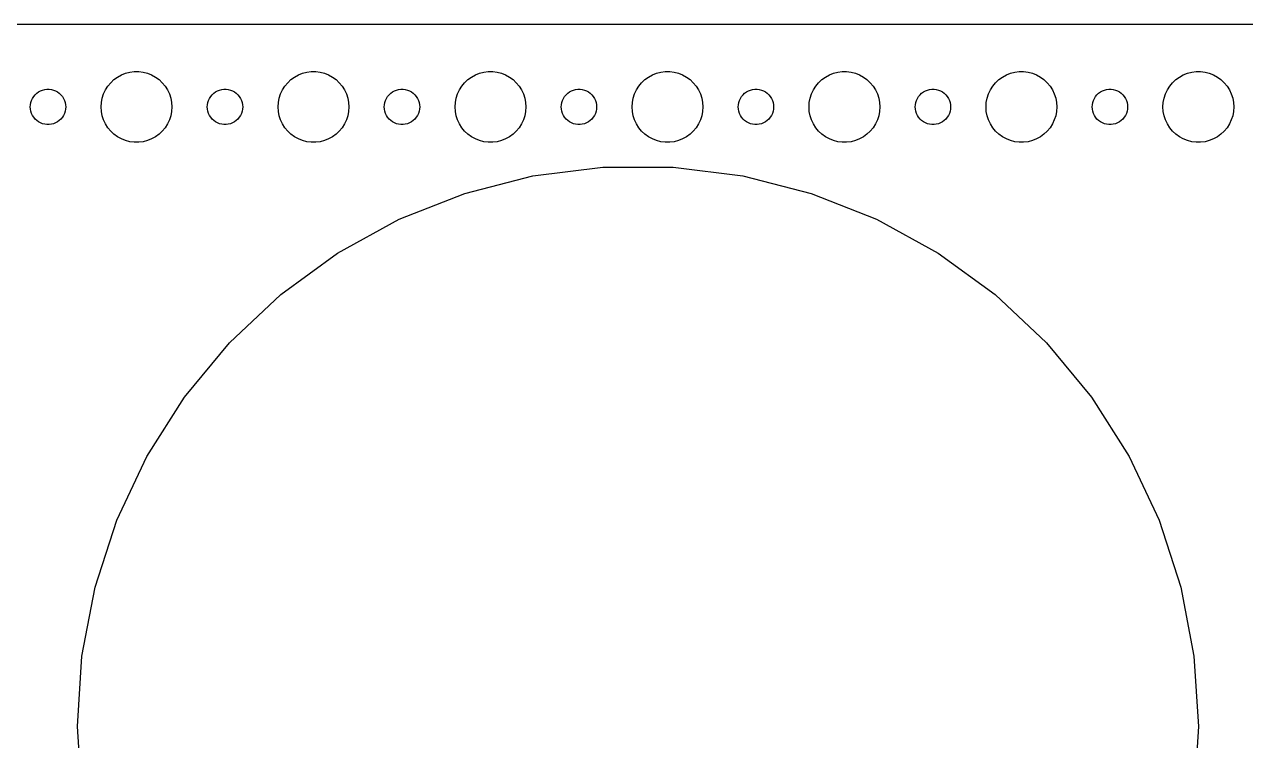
# Model space of a CAD drawing. Header units: metres. Extents: x -254 to 254, y -59 to 59.
# Drawn here: x -152 to -48.5, y -1.2 to 59.5 of the extents above; entities that cross this region are included whole.
import ezdxf

# ---------------------------------------------------------------- set-up
doc = ezdxf.new("R2010")
doc.units = ezdxf.units.M

msp = doc.modelspace()

# ---------------------------------------------------------------- linework, layer by layer
for p, q in [((249.814, 59.4901), (-249.814, 59.4901)), ((-144.412, 54.8115), (-144.107, 55.033)), ((-144.107, 55.033), (-143.777, 55.2145)), ((-143.777, 55.2145), (-143.427, 55.3532)), ((-143.427, 55.3532), (-143.062, 55.4469)), ((-143.062, 55.4469), (-142.688, 55.4941)), ((-142.688, 55.4941), (-142.312, 55.4941)), ((-142.312, 55.4941), (-141.938, 55.4469)), ((-141.938, 55.4469), (-141.573, 55.3532)), ((-141.573, 55.3532), (-141.223, 55.2145)), ((-141.223, 55.2145), (-140.893, 55.033)), ((-140.893, 55.033), (-140.588, 54.8115)), ((-129.412, 54.8115), (-129.107, 55.033)), ((-129.107, 55.033), (-128.777, 55.2145)), ((-128.777, 55.2145), (-128.427, 55.3532)), ((-128.427, 55.3532), (-128.062, 55.4469)), ((-128.062, 55.4469), (-127.688, 55.4941)), ((-127.688, 55.4941), (-127.312, 55.4941)), ((-127.312, 55.4941), (-126.938, 55.4469)), ((-126.938, 55.4469), (-126.573, 55.3532)), ((-126.573, 55.3532), (-126.223, 55.2145)), ((-126.223, 55.2145), (-125.893, 55.033)), ((-125.893, 55.033), (-125.588, 54.8115)), ((-114.412, 54.8115), (-114.107, 55.033)), ((-114.107, 55.033), (-113.777, 55.2145)), ((-113.777, 55.2145), (-113.427, 55.3532)), ((-113.427, 55.3532), (-113.062, 55.4469)), ((-113.062, 55.4469), (-112.688, 55.4941)), ((-112.688, 55.4941), (-112.312, 55.4941)), ((-112.312, 55.4941), (-111.938, 55.4469)), ((-111.938, 55.4469), (-111.573, 55.3532)), ((-111.573, 55.3532), (-111.223, 55.2145)), ((-111.223, 55.2145), (-110.893, 55.033)), ((-110.893, 55.033), (-110.588, 54.8115)), ((-99.4123, 54.8115), (-99.1075, 55.033)), ((-99.1075, 55.033), (-98.7773, 55.2145)), ((-98.7773, 55.2145), (-98.427, 55.3532)), ((-98.427, 55.3532), (-98.0621, 55.4469)), ((-98.0621, 55.4469), (-97.6884, 55.4941)), ((-97.6884, 55.4941), (-97.3116, 55.4941)), ((-97.3116, 55.4941), (-96.9379, 55.4469)), ((-96.9379, 55.4469), (-96.573, 55.3532)), ((-96.573, 55.3532), (-96.2227, 55.2145)), ((-96.2227, 55.2145), (-95.8925, 55.033)), ((-95.8925, 55.033), (-95.5877, 54.8115)), ((-84.4123, 54.8115), (-84.1075, 55.033)), ((-84.1075, 55.033), (-83.7773, 55.2145)), ((-83.7773, 55.2145), (-83.427, 55.3532)), ((-83.427, 55.3532), (-83.0621, 55.4469)), ((-83.0621, 55.4469), (-82.6884, 55.4941)), ((-82.6884, 55.4941), (-82.3116, 55.4941)), ((-82.3116, 55.4941), (-81.9379, 55.4469)), ((-81.9379, 55.4469), (-81.573, 55.3532)), ((-81.573, 55.3532), (-81.2227, 55.2145)), ((-81.2227, 55.2145), (-80.8925, 55.033)), ((-80.8925, 55.033), (-80.5877, 54.8115)), ((-69.4123, 54.8115), (-69.1075, 55.033)), ((-69.1075, 55.033), (-68.7773, 55.2145)), ((-68.7773, 55.2145), (-68.427, 55.3532)), ((-68.427, 55.3532), (-68.0621, 55.4469)), ((-68.0621, 55.4469), (-67.6884, 55.4941)), ((-67.6884, 55.4941), (-67.3116, 55.4941)), ((-67.3116, 55.4941), (-66.9379, 55.4469)), ((-66.9379, 55.4469), (-66.573, 55.3532)), ((-66.573, 55.3532), (-66.2227, 55.2145)), ((-66.2227, 55.2145), (-65.8925, 55.033)), ((-65.8925, 55.033), (-65.5877, 54.8115)), ((-54.4123, 54.8115), (-54.1075, 55.033)), ((-54.1075, 55.033), (-53.7773, 55.2145)), ((-53.7773, 55.2145), (-53.427, 55.3532)), ((-53.427, 55.3532), (-53.0621, 55.4469)), ((-53.0621, 55.4469), (-52.6884, 55.4941)), ((-52.6884, 55.4941), (-52.3116, 55.4941)), ((-52.3116, 55.4941), (-51.9379, 55.4469)), ((-51.9379, 55.4469), (-51.5729, 55.3532)), ((-51.5729, 55.3532), (-51.2227, 55.2145)), ((-51.2227, 55.2145), (-50.8925, 55.033)), ((-50.8925, 55.033), (-50.5877, 54.8115)), ((-150.804, 53.7665), (-150.639, 53.8572)), ((-150.639, 53.8572), (-150.464, 53.9266)), ((-150.464, 53.9266), (-150.281, 53.9734)), ((-150.281, 53.9734), (-150.094, 53.997)), ((-150.094, 53.997), (-149.906, 53.997)), ((-149.906, 53.997), (-149.719, 53.9734)), ((-149.719, 53.9734), (-149.536, 53.9266)), ((-149.536, 53.9266), (-149.361, 53.8572)), ((-149.361, 53.8572), (-149.196, 53.7665)), ((-145.289, 53.6044), (-145.129, 53.9453)), ((-145.129, 53.9453), (-144.927, 54.2634)), ((-144.927, 54.2634), (-144.687, 54.5536)), ((-144.687, 54.5536), (-144.412, 54.8115)), ((-140.588, 54.8115), (-140.313, 54.5536)), ((-140.313, 54.5536), (-140.073, 54.2634)), ((-140.073, 54.2634), (-139.871, 53.9453)), ((-139.871, 53.9453), (-139.711, 53.6044)), ((-135.804, 53.7665), (-135.639, 53.8572)), ((-135.639, 53.8572), (-135.464, 53.9266)), ((-135.464, 53.9266), (-135.281, 53.9734)), ((-135.281, 53.9734), (-135.094, 53.997)), ((-135.094, 53.997), (-134.906, 53.997)), ((-134.906, 53.997), (-134.719, 53.9734)), ((-134.719, 53.9734), (-134.536, 53.9266)), ((-134.536, 53.9266), (-134.361, 53.8572)), ((-134.361, 53.8572), (-134.196, 53.7665)), ((-130.289, 53.6044), (-130.129, 53.9453)), ((-130.129, 53.9453), (-129.927, 54.2634)), ((-129.927, 54.2634), (-129.687, 54.5536)), ((-129.687, 54.5536), (-129.412, 54.8115)), ((-125.588, 54.8115), (-125.313, 54.5536)), ((-125.313, 54.5536), (-125.073, 54.2634)), ((-125.073, 54.2634), (-124.871, 53.9453)), ((-124.871, 53.9453), (-124.711, 53.6044)), ((-120.804, 53.7665), (-120.639, 53.8572)), ((-120.639, 53.8572), (-120.464, 53.9266)), ((-120.464, 53.9266), (-120.281, 53.9734)), ((-120.281, 53.9734), (-120.094, 53.997)), ((-120.094, 53.997), (-119.906, 53.997)), ((-119.906, 53.997), (-119.719, 53.9734)), ((-119.719, 53.9734), (-119.536, 53.9266)), ((-119.536, 53.9266), (-119.361, 53.8572)), ((-119.361, 53.8572), (-119.196, 53.7665)), ((-115.289, 53.6044), (-115.129, 53.9453)), ((-115.129, 53.9453), (-114.927, 54.2634)), ((-114.927, 54.2634), (-114.687, 54.5536)), ((-114.687, 54.5536), (-114.412, 54.8115)), ((-110.588, 54.8115), (-110.313, 54.5536)), ((-110.313, 54.5536), (-110.073, 54.2634)), ((-110.073, 54.2634), (-109.871, 53.9453)), ((-109.871, 53.9453), (-109.711, 53.6044)), ((-105.804, 53.7665), (-105.639, 53.8572)), ((-105.639, 53.8572), (-105.464, 53.9266)), ((-105.464, 53.9266), (-105.281, 53.9734)), ((-105.281, 53.9734), (-105.094, 53.997)), ((-105.094, 53.997), (-104.906, 53.997)), ((-104.906, 53.997), (-104.719, 53.9734)), ((-104.719, 53.9734), (-104.536, 53.9266)), ((-104.536, 53.9266), (-104.361, 53.8572)), ((-104.361, 53.8572), (-104.196, 53.7665)), ((-100.289, 53.6044), (-100.129, 53.9453)), ((-100.129, 53.9453), (-99.927, 54.2634)), ((-99.927, 54.2634), (-99.6869, 54.5536)), ((-99.6869, 54.5536), (-99.4123, 54.8115)), ((-95.5877, 54.8115), (-95.3131, 54.5536)), ((-95.3131, 54.5536), (-95.073, 54.2634)), ((-95.073, 54.2634), (-94.8711, 53.9453)), ((-94.8711, 53.9453), (-94.7107, 53.6044)), ((-90.8037, 53.7665), (-90.6387, 53.8572)), ((-90.6387, 53.8572), (-90.4635, 53.9266)), ((-90.4635, 53.9266), (-90.2811, 53.9734)), ((-90.2811, 53.9734), (-90.0942, 53.997)), ((-90.0942, 53.997), (-89.9058, 53.997)), ((-89.9058, 53.997), (-89.7189, 53.9734)), ((-89.7189, 53.9734), (-89.5365, 53.9266)), ((-89.5365, 53.9266), (-89.3613, 53.8572)), ((-89.3613, 53.8572), (-89.1963, 53.7665)), ((-85.2893, 53.6044), (-85.1289, 53.9453)), ((-85.1289, 53.9453), (-84.927, 54.2634)), ((-84.927, 54.2634), (-84.6869, 54.5536)), ((-84.6869, 54.5536), (-84.4123, 54.8115)), ((-80.5877, 54.8115), (-80.3131, 54.5536)), ((-80.3131, 54.5536), (-80.073, 54.2634)), ((-80.073, 54.2634), (-79.8711, 53.9453)), ((-79.8711, 53.9453), (-79.7107, 53.6044)), ((-75.8037, 53.7665), (-75.6387, 53.8572)), ((-75.6387, 53.8572), (-75.4635, 53.9266)), ((-75.4635, 53.9266), (-75.2811, 53.9734)), ((-75.2811, 53.9734), (-75.0942, 53.997)), ((-75.0942, 53.997), (-74.9058, 53.997)), ((-74.9058, 53.997), (-74.7189, 53.9734)), ((-74.7189, 53.9734), (-74.5365, 53.9266)), ((-74.5365, 53.9266), (-74.3613, 53.8572)), ((-74.3613, 53.8572), (-74.1963, 53.7665)), ((-70.2893, 53.6044), (-70.1289, 53.9453)), ((-70.1289, 53.9453), (-69.927, 54.2634)), ((-69.927, 54.2634), (-69.6869, 54.5536)), ((-69.6869, 54.5536), (-69.4123, 54.8115)), ((-65.5877, 54.8115), (-65.3131, 54.5536)), ((-65.3131, 54.5536), (-65.073, 54.2634)), ((-65.073, 54.2634), (-64.8711, 53.9453)), ((-64.8711, 53.9453), (-64.7107, 53.6044)), ((-60.8037, 53.7665), (-60.6387, 53.8572)), ((-60.6387, 53.8572), (-60.4635, 53.9266)), ((-60.4635, 53.9266), (-60.2811, 53.9734)), ((-60.2811, 53.9734), (-60.0942, 53.997)), ((-60.0942, 53.997), (-59.9058, 53.997)), ((-59.9058, 53.997), (-59.7189, 53.9734)), ((-59.7189, 53.9734), (-59.5365, 53.9266)), ((-59.5365, 53.9266), (-59.3613, 53.8572)), ((-59.3613, 53.8572), (-59.1963, 53.7665)), ((-55.2893, 53.6044), (-55.1289, 53.9453)), ((-55.1289, 53.9453), (-54.927, 54.2634)), ((-54.927, 54.2634), (-54.6869, 54.5536)), ((-54.6869, 54.5536), (-54.4123, 54.8115)), ((-50.5877, 54.8115), (-50.3131, 54.5536)), ((-50.3131, 54.5536), (-50.0729, 54.2634)), ((-50.0729, 54.2634), (-49.8711, 53.9453)), ((-49.8711, 53.9453), (-49.7107, 53.6044)), ((-151.488, 52.688), (-151.453, 52.873)), ((-151.453, 52.873), (-151.395, 53.0522)), ((-151.395, 53.0522), (-151.314, 53.2226)), ((-151.314, 53.2226), (-151.214, 53.3817)), ((-151.214, 53.3817), (-151.093, 53.5268)), ((-151.093, 53.5268), (-150.956, 53.6558)), ((-150.956, 53.6558), (-150.804, 53.7665)), ((-149.196, 53.7665), (-149.044, 53.6558)), ((-149.044, 53.6558), (-148.907, 53.5268)), ((-148.907, 53.5268), (-148.786, 53.3817)), ((-148.786, 53.3817), (-148.686, 53.2226)), ((-148.686, 53.2226), (-148.605, 53.0522)), ((-148.605, 53.0522), (-148.547, 52.873)), ((-148.547, 52.873), (-148.512, 52.688)), ((-145.5, 52.5), (-145.476, 52.876)), ((-145.476, 52.876), (-145.406, 53.2461)), ((-145.406, 53.2461), (-145.289, 53.6044)), ((-139.711, 53.6044), (-139.594, 53.2461)), ((-139.594, 53.2461), (-139.524, 52.876)), ((-139.524, 52.876), (-139.5, 52.5)), ((-136.488, 52.688), (-136.453, 52.873)), ((-136.453, 52.873), (-136.395, 53.0522)), ((-136.395, 53.0522), (-136.314, 53.2226)), ((-136.314, 53.2226), (-136.214, 53.3817)), ((-136.214, 53.3817), (-136.093, 53.5268)), ((-136.093, 53.5268), (-135.956, 53.6558)), ((-135.956, 53.6558), (-135.804, 53.7665)), ((-134.196, 53.7665), (-134.044, 53.6558)), ((-134.044, 53.6558), (-133.907, 53.5268)), ((-133.907, 53.5268), (-133.786, 53.3817)), ((-133.786, 53.3817), (-133.686, 53.2226)), ((-133.686, 53.2226), (-133.605, 53.0522)), ((-133.605, 53.0522), (-133.547, 52.873)), ((-133.547, 52.873), (-133.512, 52.688)), ((-130.5, 52.5), (-130.476, 52.876)), ((-130.476, 52.876), (-130.406, 53.2461)), ((-130.406, 53.2461), (-130.289, 53.6044)), ((-124.711, 53.6044), (-124.594, 53.2461)), ((-124.594, 53.2461), (-124.524, 52.876)), ((-124.524, 52.876), (-124.5, 52.5)), ((-121.488, 52.688), (-121.453, 52.873)), ((-121.453, 52.873), (-121.395, 53.0522)), ((-121.395, 53.0522), (-121.314, 53.2226)), ((-121.314, 53.2226), (-121.214, 53.3817)), ((-121.214, 53.3817), (-121.093, 53.5268)), ((-121.093, 53.5268), (-120.956, 53.6558)), ((-120.956, 53.6558), (-120.804, 53.7665)), ((-119.196, 53.7665), (-119.044, 53.6558)), ((-119.044, 53.6558), (-118.907, 53.5268)), ((-118.907, 53.5268), (-118.786, 53.3817)), ((-118.786, 53.3817), (-118.686, 53.2226)), ((-118.686, 53.2226), (-118.605, 53.0522)), ((-118.605, 53.0522), (-118.547, 52.873)), ((-118.547, 52.873), (-118.512, 52.688)), ((-115.5, 52.5), (-115.476, 52.876)), ((-115.476, 52.876), (-115.406, 53.2461)), ((-115.406, 53.2461), (-115.289, 53.6044)), ((-109.711, 53.6044), (-109.594, 53.2461)), ((-109.594, 53.2461), (-109.524, 52.876)), ((-109.524, 52.876), (-109.5, 52.5)), ((-106.488, 52.688), (-106.453, 52.873)), ((-106.453, 52.873), (-106.395, 53.0522)), ((-106.395, 53.0522), (-106.314, 53.2226)), ((-106.314, 53.2226), (-106.214, 53.3817)), ((-106.214, 53.3817), (-106.093, 53.5268)), ((-106.093, 53.5268), (-105.956, 53.6558)), ((-105.956, 53.6558), (-105.804, 53.7665)), ((-104.196, 53.7665), (-104.044, 53.6558)), ((-104.044, 53.6558), (-103.907, 53.5268)), ((-103.907, 53.5268), (-103.786, 53.3817)), ((-103.786, 53.3817), (-103.686, 53.2226)), ((-103.686, 53.2226), (-103.605, 53.0522)), ((-103.605, 53.0522), (-103.547, 52.873)), ((-103.547, 52.873), (-103.512, 52.688)), ((-100.5, 52.5), (-100.476, 52.876)), ((-100.476, 52.876), (-100.406, 53.2461)), ((-100.406, 53.2461), (-100.289, 53.6044)), ((-94.7107, 53.6044), (-94.5943, 53.2461)), ((-94.5943, 53.2461), (-94.5237, 52.876)), ((-94.5237, 52.876), (-94.5, 52.5)), ((-91.4882, 52.688), (-91.4529, 52.873)), ((-91.4529, 52.873), (-91.3947, 53.0522)), ((-91.3947, 53.0522), (-91.3145, 53.2226)), ((-91.3145, 53.2226), (-91.2135, 53.3817)), ((-91.2135, 53.3817), (-91.0934, 53.5268)), ((-91.0934, 53.5268), (-90.9561, 53.6558)), ((-90.9561, 53.6558), (-90.8037, 53.7665)), ((-89.1963, 53.7665), (-89.0439, 53.6558)), ((-89.0439, 53.6558), (-88.9065, 53.5268)), ((-88.9065, 53.5268), (-88.7865, 53.3817)), ((-88.7865, 53.3817), (-88.6855, 53.2226)), ((-88.6855, 53.2226), (-88.6053, 53.0522)), ((-88.6053, 53.0522), (-88.5471, 52.873)), ((-88.5471, 52.873), (-88.5118, 52.688)), ((-85.5, 52.5), (-85.4763, 52.876)), ((-85.4763, 52.876), (-85.4057, 53.2461)), ((-85.4057, 53.2461), (-85.2893, 53.6044)), ((-79.7107, 53.6044), (-79.5943, 53.2461)), ((-79.5943, 53.2461), (-79.5237, 52.876)), ((-79.5237, 52.876), (-79.5, 52.5)), ((-76.4882, 52.688), (-76.4529, 52.873)), ((-76.4529, 52.873), (-76.3947, 53.0522)), ((-76.3947, 53.0522), (-76.3145, 53.2226)), ((-76.3145, 53.2226), (-76.2135, 53.3817)), ((-76.2135, 53.3817), (-76.0934, 53.5268)), ((-76.0934, 53.5268), (-75.9561, 53.6558)), ((-75.9561, 53.6558), (-75.8037, 53.7665)), ((-74.1963, 53.7665), (-74.0439, 53.6558)), ((-74.0439, 53.6558), (-73.9065, 53.5268)), ((-73.9065, 53.5268), (-73.7865, 53.3817)), ((-73.7865, 53.3817), (-73.6855, 53.2226)), ((-73.6855, 53.2226), (-73.6053, 53.0522)), ((-73.6053, 53.0522), (-73.5471, 52.873)), ((-73.5471, 52.873), (-73.5118, 52.688)), ((-70.5, 52.5), (-70.4763, 52.876)), ((-70.4763, 52.876), (-70.4057, 53.2461)), ((-70.4057, 53.2461), (-70.2893, 53.6044)), ((-64.7107, 53.6044), (-64.5943, 53.2461)), ((-64.5943, 53.2461), (-64.5237, 52.876)), ((-64.5237, 52.876), (-64.5, 52.5)), ((-61.4882, 52.688), (-61.4529, 52.873)), ((-61.4529, 52.873), (-61.3947, 53.0522)), ((-61.3947, 53.0522), (-61.3145, 53.2226)), ((-61.3145, 53.2226), (-61.2135, 53.3817)), ((-61.2135, 53.3817), (-61.0934, 53.5268)), ((-61.0934, 53.5268), (-60.9561, 53.6558)), ((-60.9561, 53.6558), (-60.8037, 53.7665)), ((-59.1963, 53.7665), (-59.0439, 53.6558)), ((-59.0439, 53.6558), (-58.9065, 53.5268)), ((-58.9065, 53.5268), (-58.7865, 53.3817)), ((-58.7865, 53.3817), (-58.6855, 53.2226)), ((-58.6855, 53.2226), (-58.6053, 53.0522)), ((-58.6053, 53.0522), (-58.5471, 52.873)), ((-58.5471, 52.873), (-58.5118, 52.688)), ((-55.5, 52.5), (-55.4763, 52.876)), ((-55.4763, 52.876), (-55.4057, 53.2461)), ((-55.4057, 53.2461), (-55.2893, 53.6044)), ((-49.7107, 53.6044), (-49.5942, 53.2461)), ((-49.5942, 53.2461), (-49.5237, 52.876)), ((-49.5237, 52.876), (-49.5, 52.5)), ((-151.5, 52.5), (-151.488, 52.688)), ((-151.488, 52.312), (-151.5, 52.5)), ((-151.453, 52.127), (-151.488, 52.312)), ((-151.395, 51.9478), (-151.453, 52.127)), ((-151.314, 51.7774), (-151.395, 51.9478)), ((-151.214, 51.6183), (-151.314, 51.7774)), ((-148.686, 51.7774), (-148.786, 51.6183)), ((-148.605, 51.9478), (-148.686, 51.7774)), ((-148.547, 52.127), (-148.605, 51.9478)), ((-148.512, 52.312), (-148.547, 52.127)), ((-148.512, 52.688), (-148.5, 52.5)), ((-148.5, 52.5), (-148.512, 52.312)), ((-145.476, 52.124), (-145.5, 52.5)), ((-145.406, 51.7539), (-145.476, 52.124)), ((-145.289, 51.3956), (-145.406, 51.7539)), ((-139.594, 51.7539), (-139.711, 51.3956)), ((-139.524, 52.124), (-139.594, 51.7539)), ((-139.5, 52.5), (-139.524, 52.124)), ((-136.5, 52.5), (-136.488, 52.688)), ((-136.488, 52.312), (-136.5, 52.5)), ((-136.453, 52.127), (-136.488, 52.312)), ((-136.395, 51.9478), (-136.453, 52.127)), ((-136.314, 51.7774), (-136.395, 51.9478)), ((-136.214, 51.6183), (-136.314, 51.7774)), ((-133.686, 51.7774), (-133.786, 51.6183)), ((-133.605, 51.9478), (-133.686, 51.7774)), ((-133.547, 52.127), (-133.605, 51.9478)), ((-133.512, 52.312), (-133.547, 52.127)), ((-133.512, 52.688), (-133.5, 52.5)), ((-133.5, 52.5), (-133.512, 52.312)), ((-130.476, 52.124), (-130.5, 52.5)), ((-130.406, 51.7539), (-130.476, 52.124)), ((-130.289, 51.3956), (-130.406, 51.7539)), ((-124.594, 51.7539), (-124.711, 51.3956)), ((-124.524, 52.124), (-124.594, 51.7539)), ((-124.5, 52.5), (-124.524, 52.124)), ((-121.5, 52.5), (-121.488, 52.688)), ((-121.488, 52.312), (-121.5, 52.5)), ((-121.453, 52.127), (-121.488, 52.312)), ((-121.395, 51.9478), (-121.453, 52.127)), ((-121.314, 51.7774), (-121.395, 51.9478)), ((-121.214, 51.6183), (-121.314, 51.7774)), ((-118.686, 51.7774), (-118.786, 51.6183)), ((-118.605, 51.9478), (-118.686, 51.7774)), ((-118.547, 52.127), (-118.605, 51.9478)), ((-118.512, 52.312), (-118.547, 52.127)), ((-118.512, 52.688), (-118.5, 52.5)), ((-118.5, 52.5), (-118.512, 52.312)), ((-115.476, 52.124), (-115.5, 52.5)), ((-115.406, 51.7539), (-115.476, 52.124)), ((-115.289, 51.3956), (-115.406, 51.7539)), ((-109.594, 51.7539), (-109.711, 51.3956)), ((-109.524, 52.124), (-109.594, 51.7539)), ((-109.5, 52.5), (-109.524, 52.124)), ((-106.5, 52.5), (-106.488, 52.688)), ((-106.488, 52.312), (-106.5, 52.5)), ((-106.453, 52.127), (-106.488, 52.312)), ((-106.395, 51.9478), (-106.453, 52.127)), ((-106.314, 51.7774), (-106.395, 51.9478)), ((-106.214, 51.6183), (-106.314, 51.7774)), ((-103.686, 51.7774), (-103.786, 51.6183)), ((-103.605, 51.9478), (-103.686, 51.7774)), ((-103.547, 52.127), (-103.605, 51.9478)), ((-103.512, 52.312), (-103.547, 52.127)), ((-103.512, 52.688), (-103.5, 52.5)), ((-103.5, 52.5), (-103.512, 52.312)), ((-100.476, 52.124), (-100.5, 52.5)), ((-100.406, 51.7539), (-100.476, 52.124)), ((-100.289, 51.3956), (-100.406, 51.7539)), ((-94.5943, 51.7539), (-94.7107, 51.3956)), ((-94.5237, 52.124), (-94.5943, 51.7539)), ((-94.5, 52.5), (-94.5237, 52.124)), ((-91.5, 52.5), (-91.4882, 52.688)), ((-91.4882, 52.312), (-91.5, 52.5)), ((-91.4529, 52.127), (-91.4882, 52.312)), ((-91.3947, 51.9478), (-91.4529, 52.127)), ((-91.3145, 51.7774), (-91.3947, 51.9478)), ((-91.2135, 51.6183), (-91.3145, 51.7774)), ((-88.6855, 51.7774), (-88.7865, 51.6183)), ((-88.6053, 51.9478), (-88.6855, 51.7774)), ((-88.5471, 52.127), (-88.6053, 51.9478)), ((-88.5118, 52.312), (-88.5471, 52.127)), ((-88.5118, 52.688), (-88.5, 52.5)), ((-88.5, 52.5), (-88.5118, 52.312)), ((-85.4763, 52.124), (-85.5, 52.5)), ((-85.4057, 51.7539), (-85.4763, 52.124)), ((-85.2893, 51.3956), (-85.4057, 51.7539)), ((-79.5943, 51.7539), (-79.7107, 51.3956)), ((-79.5237, 52.124), (-79.5943, 51.7539)), ((-79.5, 52.5), (-79.5237, 52.124)), ((-76.5, 52.5), (-76.4882, 52.688)), ((-76.4882, 52.312), (-76.5, 52.5)), ((-76.4529, 52.127), (-76.4882, 52.312)), ((-76.3947, 51.9478), (-76.4529, 52.127)), ((-76.3145, 51.7774), (-76.3947, 51.9478)), ((-76.2135, 51.6183), (-76.3145, 51.7774)), ((-73.6855, 51.7774), (-73.7865, 51.6183)), ((-73.6053, 51.9478), (-73.6855, 51.7774)), ((-73.5471, 52.127), (-73.6053, 51.9478)), ((-73.5118, 52.312), (-73.5471, 52.127)), ((-73.5118, 52.688), (-73.5, 52.5)), ((-73.5, 52.5), (-73.5118, 52.312)), ((-70.4763, 52.124), (-70.5, 52.5)), ((-70.4057, 51.7539), (-70.4763, 52.124)), ((-70.2893, 51.3956), (-70.4057, 51.7539)), ((-64.5943, 51.7539), (-64.7107, 51.3956)), ((-64.5237, 52.124), (-64.5943, 51.7539)), ((-64.5, 52.5), (-64.5237, 52.124)), ((-61.5, 52.5), (-61.4882, 52.688)), ((-61.4882, 52.312), (-61.5, 52.5)), ((-61.4529, 52.127), (-61.4882, 52.312)), ((-61.3947, 51.9478), (-61.4529, 52.127)), ((-61.3145, 51.7774), (-61.3947, 51.9478)), ((-61.2135, 51.6183), (-61.3145, 51.7774)), ((-58.6855, 51.7774), (-58.7865, 51.6183)), ((-58.6053, 51.9478), (-58.6855, 51.7774)), ((-58.5471, 52.127), (-58.6053, 51.9478)), ((-58.5118, 52.312), (-58.5471, 52.127)), ((-58.5118, 52.688), (-58.5, 52.5)), ((-58.5, 52.5), (-58.5118, 52.312)), ((-55.4763, 52.124), (-55.5, 52.5)), ((-55.4057, 51.7539), (-55.4763, 52.124)), ((-55.2893, 51.3956), (-55.4057, 51.7539)), ((-49.5942, 51.7539), (-49.7107, 51.3956)), ((-49.5237, 52.124), (-49.5942, 51.7539)), ((-49.5, 52.5), (-49.5237, 52.124)), ((-151.093, 51.4732), (-151.214, 51.6183)), ((-150.956, 51.3442), (-151.093, 51.4732)), ((-150.804, 51.2335), (-150.956, 51.3442)), ((-150.639, 51.1428), (-150.804, 51.2335)), ((-150.464, 51.0734), (-150.639, 51.1428)), ((-150.281, 51.0266), (-150.464, 51.0734)), ((-150.094, 51.003), (-150.281, 51.0266)), ((-149.906, 51.003), (-150.094, 51.003)), ((-149.719, 51.0266), (-149.906, 51.003)), ((-149.536, 51.0734), (-149.719, 51.0266)), ((-149.361, 51.1428), (-149.536, 51.0734)), ((-149.196, 51.2335), (-149.361, 51.1428)), ((-149.044, 51.3442), (-149.196, 51.2335)), ((-148.907, 51.4732), (-149.044, 51.3442)), ((-148.786, 51.6183), (-148.907, 51.4732)), ((-145.129, 51.0547), (-145.289, 51.3956)), ((-144.927, 50.7366), (-145.129, 51.0547)), ((-144.687, 50.4464), (-144.927, 50.7366)), ((-140.073, 50.7366), (-140.313, 50.4464)), ((-139.871, 51.0547), (-140.073, 50.7366)), ((-139.711, 51.3956), (-139.871, 51.0547)), ((-136.093, 51.4732), (-136.214, 51.6183)), ((-135.956, 51.3442), (-136.093, 51.4732)), ((-135.804, 51.2335), (-135.956, 51.3442)), ((-135.639, 51.1428), (-135.804, 51.2335)), ((-135.464, 51.0734), (-135.639, 51.1428)), ((-135.281, 51.0266), (-135.464, 51.0734)), ((-135.094, 51.003), (-135.281, 51.0266)), ((-134.906, 51.003), (-135.094, 51.003)), ((-134.719, 51.0266), (-134.906, 51.003)), ((-134.536, 51.0734), (-134.719, 51.0266)), ((-134.361, 51.1428), (-134.536, 51.0734)), ((-134.196, 51.2335), (-134.361, 51.1428)), ((-134.044, 51.3442), (-134.196, 51.2335)), ((-133.907, 51.4732), (-134.044, 51.3442)), ((-133.786, 51.6183), (-133.907, 51.4732)), ((-130.129, 51.0547), (-130.289, 51.3956)), ((-129.927, 50.7366), (-130.129, 51.0547)), ((-129.687, 50.4464), (-129.927, 50.7366)), ((-125.073, 50.7366), (-125.313, 50.4464)), ((-124.871, 51.0547), (-125.073, 50.7366)), ((-124.711, 51.3956), (-124.871, 51.0547)), ((-121.093, 51.4732), (-121.214, 51.6183)), ((-120.956, 51.3442), (-121.093, 51.4732)), ((-120.804, 51.2335), (-120.956, 51.3442)), ((-120.639, 51.1428), (-120.804, 51.2335)), ((-120.464, 51.0734), (-120.639, 51.1428)), ((-120.281, 51.0266), (-120.464, 51.0734)), ((-120.094, 51.003), (-120.281, 51.0266)), ((-119.906, 51.003), (-120.094, 51.003)), ((-119.719, 51.0266), (-119.906, 51.003)), ((-119.536, 51.0734), (-119.719, 51.0266)), ((-119.361, 51.1428), (-119.536, 51.0734)), ((-119.196, 51.2335), (-119.361, 51.1428)), ((-119.044, 51.3442), (-119.196, 51.2335)), ((-118.907, 51.4732), (-119.044, 51.3442)), ((-118.786, 51.6183), (-118.907, 51.4732)), ((-115.129, 51.0547), (-115.289, 51.3956)), ((-114.927, 50.7366), (-115.129, 51.0547)), ((-114.687, 50.4464), (-114.927, 50.7366)), ((-110.073, 50.7366), (-110.313, 50.4464)), ((-109.871, 51.0547), (-110.073, 50.7366)), ((-109.711, 51.3956), (-109.871, 51.0547)), ((-106.093, 51.4732), (-106.214, 51.6183)), ((-105.956, 51.3442), (-106.093, 51.4732)), ((-105.804, 51.2335), (-105.956, 51.3442)), ((-105.639, 51.1428), (-105.804, 51.2335)), ((-105.464, 51.0734), (-105.639, 51.1428)), ((-105.281, 51.0266), (-105.464, 51.0734)), ((-105.094, 51.003), (-105.281, 51.0266)), ((-104.906, 51.003), (-105.094, 51.003)), ((-104.719, 51.0266), (-104.906, 51.003)), ((-104.536, 51.0734), (-104.719, 51.0266)), ((-104.361, 51.1428), (-104.536, 51.0734)), ((-104.196, 51.2335), (-104.361, 51.1428)), ((-104.044, 51.3442), (-104.196, 51.2335)), ((-103.907, 51.4732), (-104.044, 51.3442)), ((-103.786, 51.6183), (-103.907, 51.4732)), ((-100.129, 51.0547), (-100.289, 51.3956)), ((-99.927, 50.7366), (-100.129, 51.0547)), ((-99.6869, 50.4464), (-99.927, 50.7366)), ((-95.073, 50.7366), (-95.3131, 50.4464)), ((-94.8711, 51.0547), (-95.073, 50.7366)), ((-94.7107, 51.3956), (-94.8711, 51.0547)), ((-91.0934, 51.4732), (-91.2135, 51.6183)), ((-90.9561, 51.3442), (-91.0934, 51.4732)), ((-90.8037, 51.2335), (-90.9561, 51.3442)), ((-90.6387, 51.1428), (-90.8037, 51.2335)), ((-90.4635, 51.0734), (-90.6387, 51.1428)), ((-90.2811, 51.0266), (-90.4635, 51.0734)), ((-90.0942, 51.003), (-90.2811, 51.0266)), ((-89.9058, 51.003), (-90.0942, 51.003)), ((-89.7189, 51.0266), (-89.9058, 51.003)), ((-89.5365, 51.0734), (-89.7189, 51.0266)), ((-89.3613, 51.1428), (-89.5365, 51.0734)), ((-89.1963, 51.2335), (-89.3613, 51.1428)), ((-89.0439, 51.3442), (-89.1963, 51.2335)), ((-88.9065, 51.4732), (-89.0439, 51.3442)), ((-88.7865, 51.6183), (-88.9065, 51.4732)), ((-85.1289, 51.0547), (-85.2893, 51.3956)), ((-84.927, 50.7366), (-85.1289, 51.0547)), ((-84.6869, 50.4464), (-84.927, 50.7366)), ((-80.073, 50.7366), (-80.3131, 50.4464)), ((-79.8711, 51.0547), (-80.073, 50.7366)), ((-79.7107, 51.3956), (-79.8711, 51.0547)), ((-76.0934, 51.4732), (-76.2135, 51.6183)), ((-75.9561, 51.3442), (-76.0934, 51.4732)), ((-75.8037, 51.2335), (-75.9561, 51.3442)), ((-75.6387, 51.1428), (-75.8037, 51.2335)), ((-75.4635, 51.0734), (-75.6387, 51.1428)), ((-75.2811, 51.0266), (-75.4635, 51.0734)), ((-75.0942, 51.003), (-75.2811, 51.0266)), ((-74.9058, 51.003), (-75.0942, 51.003)), ((-74.7189, 51.0266), (-74.9058, 51.003)), ((-74.5365, 51.0734), (-74.7189, 51.0266)), ((-74.3613, 51.1428), (-74.5365, 51.0734)), ((-74.1963, 51.2335), (-74.3613, 51.1428)), ((-74.0439, 51.3442), (-74.1963, 51.2335)), ((-73.9065, 51.4732), (-74.0439, 51.3442)), ((-73.7865, 51.6183), (-73.9065, 51.4732)), ((-70.1289, 51.0547), (-70.2893, 51.3956)), ((-69.927, 50.7366), (-70.1289, 51.0547)), ((-69.6869, 50.4464), (-69.927, 50.7366)), ((-65.073, 50.7366), (-65.3131, 50.4464)), ((-64.8711, 51.0547), (-65.073, 50.7366)), ((-64.7107, 51.3956), (-64.8711, 51.0547)), ((-61.0934, 51.4732), (-61.2135, 51.6183)), ((-60.9561, 51.3442), (-61.0934, 51.4732)), ((-60.8037, 51.2335), (-60.9561, 51.3442)), ((-60.6387, 51.1428), (-60.8037, 51.2335)), ((-60.4635, 51.0734), (-60.6387, 51.1428)), ((-60.2811, 51.0266), (-60.4635, 51.0734)), ((-60.0942, 51.003), (-60.2811, 51.0266)), ((-59.9058, 51.003), (-60.0942, 51.003)), ((-59.7189, 51.0266), (-59.9058, 51.003)), ((-59.5365, 51.0734), (-59.7189, 51.0266)), ((-59.3613, 51.1428), (-59.5365, 51.0734)), ((-59.1963, 51.2335), (-59.3613, 51.1428)), ((-59.0439, 51.3442), (-59.1963, 51.2335)), ((-58.9065, 51.4732), (-59.0439, 51.3442)), ((-58.7865, 51.6183), (-58.9065, 51.4732)), ((-55.1289, 51.0547), (-55.2893, 51.3956)), ((-54.927, 50.7366), (-55.1289, 51.0547)), ((-54.6869, 50.4464), (-54.927, 50.7366)), ((-50.0729, 50.7366), (-50.3131, 50.4464)), ((-49.8711, 51.0547), (-50.0729, 50.7366)), ((-49.7107, 51.3956), (-49.8711, 51.0547)), ((-144.412, 50.1885), (-144.687, 50.4464)), ((-144.107, 49.967), (-144.412, 50.1885)), ((-143.777, 49.7855), (-144.107, 49.967)), ((-143.427, 49.6468), (-143.777, 49.7855)), ((-141.223, 49.7855), (-141.573, 49.6468)), ((-140.893, 49.967), (-141.223, 49.7855)), ((-140.588, 50.1885), (-140.893, 49.967)), ((-140.313, 50.4464), (-140.588, 50.1885)), ((-129.412, 50.1885), (-129.687, 50.4464)), ((-129.107, 49.967), (-129.412, 50.1885)), ((-128.777, 49.7855), (-129.107, 49.967)), ((-128.427, 49.6468), (-128.777, 49.7855)), ((-126.223, 49.7855), (-126.573, 49.6468)), ((-125.893, 49.967), (-126.223, 49.7855)), ((-125.588, 50.1885), (-125.893, 49.967)), ((-125.313, 50.4464), (-125.588, 50.1885)), ((-114.412, 50.1885), (-114.687, 50.4464)), ((-114.107, 49.967), (-114.412, 50.1885)), ((-113.777, 49.7855), (-114.107, 49.967)), ((-113.427, 49.6468), (-113.777, 49.7855)), ((-111.223, 49.7855), (-111.573, 49.6468)), ((-110.893, 49.967), (-111.223, 49.7855)), ((-110.588, 50.1885), (-110.893, 49.967)), ((-110.313, 50.4464), (-110.588, 50.1885)), ((-99.4123, 50.1885), (-99.6869, 50.4464)), ((-99.1075, 49.967), (-99.4123, 50.1885)), ((-98.7773, 49.7855), (-99.1075, 49.967)), ((-98.427, 49.6468), (-98.7773, 49.7855)), ((-96.2227, 49.7855), (-96.573, 49.6468)), ((-95.8925, 49.967), (-96.2227, 49.7855)), ((-95.5877, 50.1885), (-95.8925, 49.967)), ((-95.3131, 50.4464), (-95.5877, 50.1885)), ((-84.4123, 50.1885), (-84.6869, 50.4464)), ((-84.1075, 49.967), (-84.4123, 50.1885)), ((-83.7773, 49.7855), (-84.1075, 49.967)), ((-83.427, 49.6468), (-83.7773, 49.7855)), ((-81.2227, 49.7855), (-81.573, 49.6468)), ((-80.8925, 49.967), (-81.2227, 49.7855)), ((-80.5877, 50.1885), (-80.8925, 49.967)), ((-80.3131, 50.4464), (-80.5877, 50.1885)), ((-69.4123, 50.1885), (-69.6869, 50.4464)), ((-69.1075, 49.967), (-69.4123, 50.1885)), ((-68.7773, 49.7855), (-69.1075, 49.967)), ((-68.427, 49.6468), (-68.7773, 49.7855)), ((-66.2227, 49.7855), (-66.573, 49.6468)), ((-65.8925, 49.967), (-66.2227, 49.7855)), ((-65.5877, 50.1885), (-65.8925, 49.967)), ((-65.3131, 50.4464), (-65.5877, 50.1885)), ((-54.4123, 50.1885), (-54.6869, 50.4464)), ((-54.1075, 49.967), (-54.4123, 50.1885)), ((-53.7773, 49.7855), (-54.1075, 49.967)), ((-53.427, 49.6468), (-53.7773, 49.7855)), ((-51.2227, 49.7855), (-51.5729, 49.6468)), ((-50.8925, 49.967), (-51.2227, 49.7855)), ((-50.5877, 50.1885), (-50.8925, 49.967)), ((-50.3131, 50.4464), (-50.5877, 50.1885)), ((-143.062, 49.5531), (-143.427, 49.6468)), ((-142.688, 49.5059), (-143.062, 49.5531)), ((-142.312, 49.5059), (-142.688, 49.5059)), ((-141.938, 49.5531), (-142.312, 49.5059)), ((-141.573, 49.6468), (-141.938, 49.5531)), ((-128.062, 49.5531), (-128.427, 49.6468)), ((-127.688, 49.5059), (-128.062, 49.5531)), ((-127.312, 49.5059), (-127.688, 49.5059)), ((-126.938, 49.5531), (-127.312, 49.5059)), ((-126.573, 49.6468), (-126.938, 49.5531)), ((-113.062, 49.5531), (-113.427, 49.6468)), ((-112.688, 49.5059), (-113.062, 49.5531)), ((-112.312, 49.5059), (-112.688, 49.5059)), ((-111.938, 49.5531), (-112.312, 49.5059)), ((-111.573, 49.6468), (-111.938, 49.5531)), ((-98.0621, 49.5531), (-98.427, 49.6468)), ((-97.6884, 49.5059), (-98.0621, 49.5531)), ((-97.3116, 49.5059), (-97.6884, 49.5059)), ((-96.9379, 49.5531), (-97.3116, 49.5059)), ((-96.573, 49.6468), (-96.9379, 49.5531)), ((-83.0621, 49.5531), (-83.427, 49.6468)), ((-82.6884, 49.5059), (-83.0621, 49.5531)), ((-82.3116, 49.5059), (-82.6884, 49.5059)), ((-81.9379, 49.5531), (-82.3116, 49.5059)), ((-81.573, 49.6468), (-81.9379, 49.5531)), ((-68.0621, 49.5531), (-68.427, 49.6468)), ((-67.6884, 49.5059), (-68.0621, 49.5531)), ((-67.3116, 49.5059), (-67.6884, 49.5059)), ((-66.9379, 49.5531), (-67.3116, 49.5059)), ((-66.573, 49.6468), (-66.9379, 49.5531)), ((-53.0621, 49.5531), (-53.427, 49.6468)), ((-52.6884, 49.5059), (-53.0621, 49.5531)), ((-52.3116, 49.5059), (-52.6884, 49.5059)), ((-51.9379, 49.5531), (-52.3116, 49.5059)), ((-51.5729, 49.6468), (-51.9379, 49.5531)), ((-114.678, 45.1752), (-108.901, 46.6586)), ((-108.901, 46.6586), (-102.983, 47.4063)), ((-102.983, 47.4063), (-97.0174, 47.4063)), ((-97.0174, 47.4063), (-91.0994, 46.6586)), ((-91.0994, 46.6586), (-85.3217, 45.1752)), ((-120.225, 42.9793), (-114.678, 45.1752)), ((-85.3217, 45.1752), (-79.7755, 42.9793)), ((-125.452, 40.1056), (-120.225, 42.9793)), ((-79.7755, 42.9793), (-74.5482, 40.1056)), ((-130.278, 36.5994), (-125.452, 40.1056)), ((-74.5482, 40.1056), (-69.7224, 36.5994)), ((-134.626, 32.516), (-130.278, 36.5994)), ((-69.7224, 36.5994), (-65.374, 32.516)), ((-138.428, 27.9198), (-134.626, 32.516)), ((-65.374, 32.516), (-61.5717, 27.9198)), ((-141.625, 22.8833), (-138.428, 27.9198)), ((-61.5717, 27.9198), (-58.3754, 22.8833)), ((-144.164, 17.4859), (-141.625, 22.8833)), ((-58.3754, 22.8833), (-55.8356, 17.4859)), ((-146.008, 11.8128), (-144.164, 17.4859)), ((-55.8356, 17.4859), (-53.9923, 11.8128)), ((-147.125, 5.9533), (-146.008, 11.8128)), ((-53.9923, 11.8128), (-52.8745, 5.9533)), ((-147.5, 0), (-147.125, 5.9533)), ((-52.8745, 5.9533), (-52.5, 0)), ((-147.125, -5.9533), (-147.5, 0)), ((-52.5, 0), (-52.8745, -5.9533))]:
    msp.add_line(p, q)

doc.saveas('drawing.dxf')
